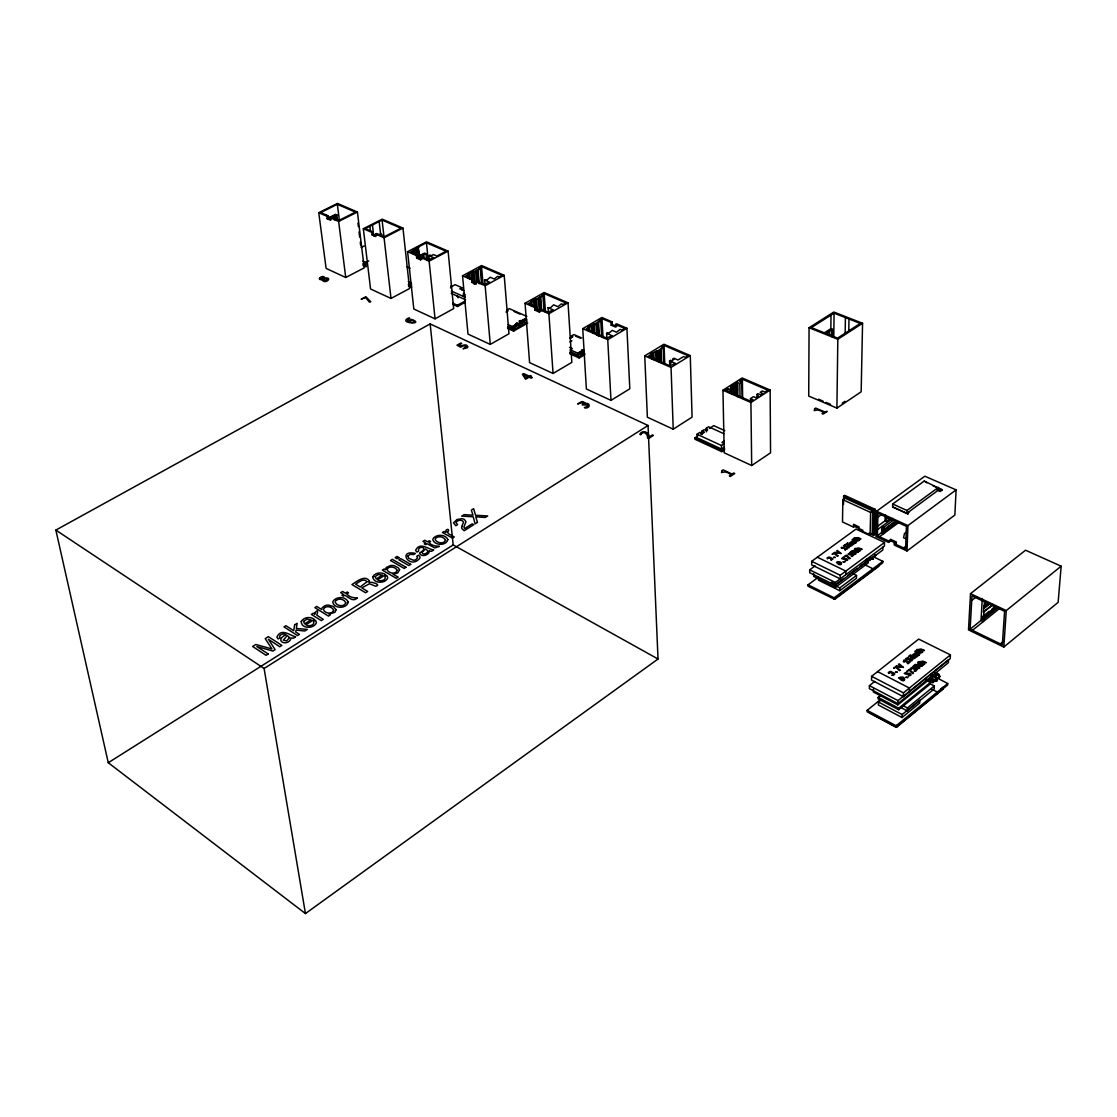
<?xml version="1.0" encoding="UTF-8"?>
<svg xmlns="http://www.w3.org/2000/svg" width="1117" height="1117" viewBox="0 0 1117 1117"><rect width="100%" height="100%" fill="white"/><g stroke="black" fill="none" stroke-linecap="round" stroke-linejoin="round"><path stroke-width="1.5" d="M809.071 327.728L808.722 396.074L836.912 408.124L861.165 391.788L862.561 323.288L833.813 312.034L809.071 327.728L837.82 339.275L862.561 323.288M817.77 577.671L808.038 584.819L808.038 586.23L834.692 599.354L878.772 566.333L878.828 564.504M815.117 565.886L809.699 569.852L809.685 572.7L835.293 585.322L882.835 549.983L882.919 547.135M811.696 561.32L811.682 564.895L840.179 578.843L840.235 575.255L884.496 542.457L856.013 529.095L811.696 561.32L840.235 575.255M813.665 573.552L813.651 576.386L835.614 587.235L868.202 562.968L868.272 560.148L860.118 566.207M938.852 677L939.928 676.148L938.866 675.687M818.552 577.377L818.524 580.198L839.789 590.711L856.432 578.271L856.488 575.45L851.936 573.23M829.47 334.918L828.884 331.232L832.737 329.417L832.668 336.287M823.857 333.145L830.853 328.663L831.006 315.106M831.383 336.454L831.453 329.585M831.997 336.706L832.081 329.836M833.785 337.111L834.078 313.151L860.285 323.427L837.541 338.116L811.333 327.602L834.078 313.151M882.863 561.348L834.134 597.804L834.12 599.229L882.821 562.759L882.863 561.348L873.243 556.685L871.791 557.76M836.912 408.124L837.82 339.275M835.293 585.322L835.334 582.46L884.399 546.018L884.496 542.457M835.614 587.235L835.656 584.386L843.81 578.327M839.789 590.711L839.83 587.877L856.488 575.45M845.178 333.048L845.415 317.605M853.472 527.084L853.528 524.306L859.043 526.889L858.987 529.667L870.101 534.861L872.223 533.298L872.768 510.902L844.997 498.154L842.846 499.676L842.497 521.946L853.472 527.084L855.608 525.535M843.503 504.465L843.642 496.116L844.703 495.362L875.281 509.366L874.639 534.568L873.578 535.35L869.026 533.214M848.78 331.023L848.976 319.001M845.792 574.683L845.848 571.094L817.323 557.229M866.457 562.158L866.527 559.31M870.101 534.861L870.632 512.452L872.768 510.902M869.71 559.394L869.766 558.528M880.461 699.647L867.169 710.328L867.127 711.794L896.099 727.265L947.663 684.986L947.733 683.52L933.868 676.274L935.264 675.115L933.84 676.693L934.943 677.251L936.353 676.106M871.051 558.458L871.065 557.565M874.737 681.426L869.431 685.643L869.361 688.644L897.914 703.626L948.375 662.702L948.528 659.714L898.012 700.61L897.845 704.883L873.368 692.037L873.452 689.063M873.578 535.35L874.206 510.134L875.281 509.366M871.609 676.33L871.511 680.071L903.29 696.645L950.232 658.625L950.413 654.883L918.677 639.092L871.609 676.33L903.416 692.861L903.29 696.645M876.594 511.237L875.937 536.453L888.615 542.373L890.738 540.81L890.78 539.413L896.434 542.052L894.312 543.63L894.27 545.026L907.018 550.988L954.853 515.049L956.096 489.888L924.848 476.205L876.594 511.237L907.926 525.604L956.096 489.888M890.78 539.413L888.657 540.977L877.376 535.713L877.962 513.289L906.432 526.358L905.636 548.922L894.312 543.63M873.745 557.062L872.447 557.676M877.376 535.713L881.62 532.586L881.788 526.484L883.659 527.35L893.307 520.271M897.565 521.918L883.812 532.055L882.137 531.273L882.193 529.332L883.589 529.975L895.988 520.857M880.796 695.291L878.157 697.413L878.116 698.893L898.654 709.714L930.349 683.925L930.419 682.445L926.021 680.197M881.201 699.884L878.493 702.062L878.409 705.009L902.033 717.519L919.668 703.096L919.78 700.136L902.131 714.545L902.033 717.519M883.589 529.975L883.659 527.35M883.812 532.055L883.756 533.591L881.62 532.586M877.627 526.247L885.055 520.801L885.236 514.797M885.055 520.801L886.395 521.416L886.493 517.981L887.261 518.344L887.303 516.948L885.907 516.305M888.615 542.373L888.657 540.977M908.987 511.754L907.884 513.946L893.642 507.481L892.623 506.839L892.706 504.004L924.234 481.05L942.357 489.916L940.291 491.438L937.135 490.042M896.099 727.265L896.155 725.785L947.733 683.52M869.878 712.911L896.63 727.181L896.7 725.254M898.654 709.714L898.71 708.22L930.419 682.445M892.623 506.839L906.864 513.317L938.35 490.14L938.475 487.319L906.962 510.469L906.864 513.317L907.884 513.946M907.018 550.988L907.926 525.604M901.293 707.773L907.283 710.915L907.395 707.941L934.329 685.964L930.349 683.925M909.252 691.8L909.392 688.044L877.585 671.596M928.548 680.113L927.417 680.518L928.506 679.429M929.581 680.644L928.436 681.049L929.526 679.946M928.827 681.244L929.916 680.155M928.799 680.365L927.417 680.518M930.601 681.161L929.456 681.565L930.615 680.77M929.651 678.396C932.416 678.913 932.43 685.573 933.267 681.719M929.847 681.761L930.936 680.672M930.796 681.286L929.456 681.565M931.019 676.79L931.145 673.788M931.829 679.052L931.801 679.667C927.11 677.6 933.784 680.016 932.695 682.264L933.156 681.901M931.773 678.187L932.458 678.326M932.569 673.844L932.444 676.818L897.845 704.883M932.639 678.396C927.836 673.649 936.367 680.923 930.824 677.447M933.463 681.384L933.505 680.435M933.84 676.693L934.943 677.251M934.329 685.964L934.203 688.924L907.283 710.915M934.831 680.253L934.887 679.304M936.618 675.799C933.156 674.556 938.266 674.542 935.697 674.961M938.531 675.324L936.004 674.054L938.531 675.324L938.657 674.403M937.819 678.117L939.313 677.335L938.545 674.235M970.505 593.672L968.495 629.89L1003.82 647.05L1058.134 602.328L1061.15 566.193L1025.546 550.22L970.505 593.672L1006.277 610.566L1061.15 566.193M970.114 629.206L971.985 595.892L1004.574 611.306L1002.34 644.83L970.114 629.206L981.005 620.452L982.304 598.517M937.721 678.633C933.672 680.532 942.72 676.609 938.908 675.925M998.095 607.62L983.449 619.39L982.429 618.902L982.569 616.584L989.229 611.236M993.222 604.66L983.491 611.948L983.714 608.179L989.048 603.906M988.266 602.719L984.259 605.917L984.496 602.119M983.449 619.39L983.323 621.555L981.005 620.452M982.569 616.584L983.588 617.073L983.895 612.144M983.714 608.179L984.259 605.917M1003.82 647.05L1006.277 610.566M929.693 680.435L928.897 679.625M910.983 669.223C912.226 667.142 914.781 669.963 915.647 670.465A3.84 2.402 4.3 0 1 914.669 670.996L914.278 671.108M935.543 679.722L937.233 678.312M888.825 673.286C890.081 671.191 892.623 674.012 893.474 674.528A3.826 2.402 3.9 0 1 892.497 675.059L892.092 675.171M904.17 661.85L904.421 660.915L908.065 662.758L907.311 663.358L908.051 663.735L910.146 662.06L904.114 659.924L903.332 661.543L904.086 661.92M827.543 558.598C829.4 557.006 830.531 558.989 831.746 559.645A3.491 2.066 1.6 0 1 830.839 560.106L832.947 559.1A1.606 0.949 1.7 0 0 832.57 558.5L829.596 557.16A1.424 0.838 1.6 0 0 828.591 557.076L827.069 557.928L827.474 558.654M938.629 675.199L934.231 672.699M934.678 676.12L934.273 675.408M940.709 689.189L943.376 687.011M896.63 727.181L943.293 688.924M1000.343 643.853L1003.96 640.893M927.138 679.387L926.398 679.778M928.436 681.049L929.93 679.974M934.971 676.804L936.367 675.673M937.023 675.562L936.814 675.52M903.416 692.861L950.413 654.883M972.446 630.323L999.282 608.709M991.896 609.1L994.549 606.964M983.337 616.961L995.331 607.327M983.588 617.073L995.568 607.453M982.429 618.902L997.062 607.131M984.119 608.36L989.453 604.088M983.491 611.948L992.818 604.479M983.798 605.693L987.805 602.496M971.734 600.457L976.607 596.59M903.541 547.944L906.725 545.557M869.515 560.008L868.942 559.003M847.887 575.297L857.395 568.218M873.312 556.783L875.267 555.903L875.281 554.646M906.571 531.985L904.449 533.563L903.583 537.724L906.697 539.162M879.526 536.718L898.892 522.435M877.543 529.598L892.818 518.4M882.137 531.273L895.904 521.15M886.395 521.416L890.486 518.414M930.936 681.873L927.655 679.848M877.864 517.241L881.592 514.518M305.444 913.566L658.025 659.016L648.055 425.493L430.157 323.916L55.85 530.086L108.265 762.729L305.444 913.566L264.101 668.483L55.85 530.086M842.218 403.167L844.997 401.282M751.685 465.524L770.548 452.818L770.144 390.028L742.163 377.965L722.95 390.224L724.221 452.804L751.685 465.524L750.931 402.511L770.144 390.028M932.081 678.591L931.899 677.684M702.146 434.499L702.048 430.994L704.478 432.111L702.342 433.494L699.912 432.377L697.022 434.248L697.12 437.766L721.54 449.048L724.43 447.135M697.762 436.007L694.858 437.892L694.9 439.218L721.75 451.659L721.722 450.319L724.626 448.392M721.75 451.659L724.654 449.732M724.025 441.075L721.903 442.472L724.361 443.603L721.47 445.515L721.54 449.048M750.526 402.022L750.498 398.601L753.486 396.661L756.055 397.778L758.471 396.214L756.963 394.413L757.005 397.82M756.963 394.413L758.038 393.715L760.593 394.832L762.729 393.449L760.16 392.332L762.311 390.95L764.88 392.053L767.798 390.168L742.372 379.194L739.454 381.037L741.967 382.126L742.191 397.415M702.048 430.994L704.157 429.64L706.572 430.743L707.62 430.059L706.251 428.272L706.475 431.846M706.251 428.272L708.611 426.75L723.886 433.717M700.666 434.122L703.57 432.237M709.365 428.481L713.721 425.647L724.779 430.673M731.998 394.022L731.886 387.222L730.63 386.677L733.031 385.142L737.681 384.876L737.876 396.772M673.23 429.193L692.079 417.13L690.264 355.583L663.945 344.245L644.746 355.876L647.371 417.227L673.23 429.193L671.052 367.423L690.264 355.583M829.512 331.484L826.119 333.271M731.733 393.84L731.649 388.73L730.141 389.693L727.628 388.59L725.282 390.084L750.722 401.24L753.053 399.718L750.498 398.601M731.886 387.222L730.378 388.185L731.649 388.73M737.681 384.876L735.168 383.773L737.304 382.419L739.817 383.508L741.967 382.126M108.265 762.729L453.181 544.928L658.025 659.016M264.101 668.483L648.055 425.493M612.074 321.878L601.895 317.493L582.739 328.649L586.369 388.981L610.985 400.375L629.806 388.8L626.916 328.286L616.626 323.846L615.593 324.447L615.718 327.113L611.181 325.145L611.041 322.478L612.074 321.878L612.214 324.544L611.181 325.145M669.781 365.985L669.586 360.819L671.862 360.693L673.998 359.381L672.797 358.85L673.872 358.208L677.977 359.995L683.534 356.574L685.335 357.356L687.988 355.723L664.07 345.39L661.418 347.01L663.205 347.778L663.777 363.179M653.627 359.465L653.347 352.609L658.974 350.333L659.379 360.609M651.993 359.283L651.783 354.145L650.555 353.6L653.585 352.721L653.864 359.576M651.783 354.145L648.237 356.295L669.767 365.734L675.506 363.416L669.586 360.819M663.205 347.778L658.974 350.333M583.339 351.115L580.184 351.813L580.309 353.712L583.451 353.014L583.339 351.115L581.426 350.249L583.744 350.235L583.87 352.134L582.571 351.548L582.46 349.649M569.698 352.469L579.109 356.714L584.777 353.363M582.739 328.649L607.746 339.638L626.916 328.286M553.069 373.469L571.834 362.355L568.022 302.805L544.147 292.528L525.06 303.252L529.584 362.606L553.069 373.469L548.894 313.723L539.134 309.437L540.195 308.823L547.819 312.174L553.432 310.023L548.07 307.678L548.433 312.83M569.782 353.74L579.178 357.985L584.847 354.634M606.894 338.409L606.629 333.327L607.69 332.698L608.835 333.201L612.242 330.367L616.5 332.21L620.13 329.361L621.848 330.101L624.71 328.412L615.593 324.447M570.34 349.844L577.81 353.209L580.505 351.953L580.631 353.866L577.936 355.122L570.466 351.743L570.34 349.844L572.393 348.63L569.544 347.359M571.29 338.032L571.164 336.147L573.915 334.541L581.72 338.004M592.973 333.048L592.582 326.108L591.507 326.723L589.511 325.857L588.464 326.471L589.636 326.974L586.104 329.04L606.573 338.018L612.256 335.784L606.629 333.327M611.041 322.478L601.965 318.596L599.103 320.258L600.792 320.998L601.644 336.58M569.754 337.851L572.574 336.203M598.279 336.147L597.609 324L596.324 324.754L594.384 323.902L591.228 325.522L592.582 326.108M600.792 320.998L595.794 323.218L597.609 324M569.921 341.928L571.918 340.755M873.452 556.936L875.267 555.847L874.108 556.741M548.894 313.723L568.022 302.805M516.948 323.064L517.087 324.935L518.316 325.494L520.927 323.79L520.787 321.919L520.368 324.321L520.215 322.45L518.176 323.609L516.948 323.064L515.914 323.651L516.822 325.857L514.783 327.016L514.63 325.131L516.668 323.986M523.301 319.741L524.068 321.878L523.301 319.741L525.409 318.54L526.945 319.225M508.012 324.558L512.27 326.485L514.937 325.27L515.091 327.141L512.424 328.356L508.165 326.429M520.787 321.919L519.014 321.137L523.915 320.007M534.987 310.163L539.316 312.062L540.391 311.461L536.048 309.549L534.987 310.163L534.792 307.524L525.06 303.252M523.454 321.612L525.562 320.411L527.098 321.096M548.07 307.678L550.555 307.692L553.655 304.829L557.942 306.686L561.376 303.852L563.01 304.564L565.872 302.944L544.174 293.576L541.326 295.181L542.932 295.879L544.021 311.224M520.243 320.439L520.382 322.31L522.03 323.036L524.068 321.878M507.523 327.183L513.485 329.878L526.219 322.631M490.279 344.399L508.975 333.76L504.2 275.299L481.553 265.539L462.55 275.815L467.995 334.095L490.279 344.399L485.155 285.729L475.898 281.666L476.121 284.263L472.016 282.447L471.779 279.864L462.55 275.815M507.635 328.44L513.583 331.135L527.727 323.078M534.792 307.524L535.867 306.924L536.048 309.549M535.867 306.924L528.313 303.615L531.832 301.632L530.715 301.143L531.762 300.557L534.736 300.794L535.225 307.622M534.736 300.794L533.437 300.236L536.579 298.686L538.436 299.482L539.706 298.77L540.572 310.721M506.783 312.034L506.629 310.177L509.366 308.641L526.833 316.39M506.029 312.034L508.137 310.847L506.629 310.177M542.932 295.879L537.989 298.03L539.706 298.77M435.058 318.848L453.67 308.599L448.099 251.116L426.512 241.817L407.593 251.688L413.807 309.004L435.058 318.848L429.137 261.141L420.313 257.273L420.578 259.814L421.64 259.256L421.374 256.715L420.313 257.273M452.943 304.424L457.509 306.491L465.147 302.302M485.155 285.729L504.2 275.299M452.818 303.196L457.384 305.262L465.021 301.073M484.946 283.453L484.638 279.99L486.942 279.948L490.195 277.253L494.245 279.013L497.707 276.304L499.257 276.988L502.105 275.424L481.525 266.544L478.69 268.08L480.226 268.75L481.595 284.263M464.365 293.101L463.346 293.659L464.714 294.274L464.937 296.717M464.714 294.274L462.675 295.377L464.965 296.41M471.779 279.864L472.84 279.292L473.077 281.875L475.814 283.076M462.103 290.127L461.866 287.683L459.841 288.786L463.723 290.518M472.016 282.447L473.077 281.875M475.898 281.666L476.959 281.093L484.178 284.263L489.721 282.21L484.638 279.99M472.84 279.292L465.691 276.15L469.196 274.251L468.135 273.791L469.168 273.232L472.044 273.442L472.826 282.084M472.044 273.442L470.815 272.911L473.929 271.431L475.688 272.199L476.959 271.515L477.881 281.875M450.458 287.907L451.477 287.348M480.226 268.75L475.325 270.803L476.959 271.515M391.006 298.448L409.548 288.535L402.958 228.077L382.182 219.155L363.332 228.706L370.565 288.982L391.006 298.448L384.066 237.767L375.563 234.053L375.857 236.567L372.087 234.919L371.793 232.406L363.332 228.706M429.137 261.141L448.099 251.116M429.235 259.06L428.886 255.639L429.947 255.081L431.33 255.681L433.438 254.578L436.901 256.086L446.06 251.241L426.443 242.78L418.093 247.136L419.769 256.296M407.593 251.688L416.404 255.556L417.465 254.997L410.637 252.009L414.128 250.18L414.491 253.587M425.996 253.713L420.76 255.528L422.715 256.379L421.444 257.036L419.029 255.975L424.53 253.07L425.996 253.713L426.68 260.443M416.404 255.556L416.669 258.097L417.73 257.538L421.64 259.256M417.828 257.901L416.92 249.412L413.108 249.747L414.128 250.18M418.847 247.471L415.761 248.896L416.92 249.412M345.739 277.491L364.184 267.898L357.412 212.021L337.474 203.434L318.75 212.691L326.108 268.401L345.739 277.491L338.633 221.417L330.478 217.829L330.8 220.3L327.183 218.709L326.862 216.251L318.75 212.691M362.927 261.057L365.804 262.355L368.75 260.833M361.112 247.485L364.058 245.991M384.066 237.767L402.958 228.077M372.087 234.919L375.661 235.478M375.563 234.053L376.624 233.523L384.164 236.818L400.961 228.203L382.084 220.077L365.315 228.58L372.855 231.875L373.148 234.375M377.923 235.366L380.59 233.998L382 234.612L380.269 234.612M371.793 232.406L372.855 231.875M873.857 556.28L874.737 555.847M872.349 557.411L873.229 556.964M870.702 558.626L871.581 558.193M868.761 560.064L869.64 559.631M338.633 221.417L357.412 212.021M869.557 560.217L869.989 557.969M327.183 218.709L330.646 219.253M337.529 220.021L336.873 214.925L332.908 216.07L333.801 216.461L334.234 219.854M330.478 217.829L331.526 217.312L338.772 220.482L355.457 212.146L337.348 204.327L320.691 212.565L327.909 215.735L328.23 218.192M333.801 216.461L328.887 217.647L335.533 214.338L336.873 214.925M326.862 216.251L327.909 215.735M936.144 678.899L937.135 678.494M934.398 680.309L935.39 679.904L932.346 681.97M908.428 675.841C912.757 673.411 904.993 674.654 904.281 673.369L906.892 672.197L905.552 673.272C906.976 674.64 909.727 671.764 910.927 674.5A2.192 1.368 4.3 0 1 910.746 675.296L908.358 675.897M909.713 661.166C913.999 658.779 906.292 660.007 905.594 658.737L908.191 657.592L906.864 658.639C908.275 659.979 910.983 657.145 912.184 659.84A2.164 1.354 4.2 0 1 912.017 660.636L909.643 661.208M847.049 548.098L848.278 546.813L843.363 546.031L845.15 544.733L844.522 545.948L845.597 546.548L847.51 545.85L849.353 546.939A1.983 1.159 1.9 0 1 849.171 547.623L846.993 548.14M845.374 560.664L846.616 559.366L841.673 558.584L843.475 557.257L844.103 557.565L842.832 558.486L843.921 559.1L845.834 558.388L847.705 559.505A1.997 1.173 2 0 1 847.524 560.189L845.318 560.706M931.494 677.935L932.29 677.824M875.169 555.4L875.84 555.079L874.862 554.66M934.482 680.825L935.892 679.331M870.548 559.072L872.182 557.858M869.584 559.91C871.19 559.589 867.644 562.186 868.481 559.031M830.853 328.663L832.737 329.417M818.51 399.174L823.034 401.115M826.063 402.399L830.601 404.34M612.214 324.544L616.752 326.513M428.886 255.639L433.745 257.762L428.258 259.744L421.374 256.715M325.913 215.204L327.113 215.735M644.746 355.876L671.052 367.423M722.95 390.224L750.931 402.511M416.669 258.097L420.578 259.814M932.89 485.755L942.357 489.916M575.562 336.063L580.268 338.158M461.866 287.683L455.108 284.681L451.757 286.497L450.765 286.05M571.164 336.147L572.756 336.859L570.019 337.809M514.002 311.461L519.963 314.114M407.007 266.851L410.107 268.234M451.366 291.076L465.342 297.331M451.226 293.352L465.58 299.789M516.068 325.522L516.822 325.857M408.277 281.47L411.279 282.824L411.545 285.254L408.543 283.9M363.22 263.444L366.097 264.757L365.804 262.355M892.706 504.004L906.962 510.469M408.305 284.793L411.461 286.231L411.587 287.446L408.445 286.008M362.955 264.324L365.985 265.692L366.125 266.893L363.095 265.511M843.642 496.116L874.206 510.134M842.846 499.676L870.632 512.452M697.022 434.248L721.47 445.515M694.858 437.892L721.722 450.319M890.738 540.81L896.393 543.448M853.863 526.121L862.966 530.38M855.706 542.778L852.02 541.256L849.646 542.876L853.234 544.593L850.945 542.667L854.198 543.895L851.88 541.954L855.147 543.183L856.46 542.234L855.454 541.48L858.554 540.698L852.732 539.204L852.076 539.679L855.831 542.68M874.848 555.512L875.784 555.568L875.644 554.591M871.483 557.509L873.438 558.64L870.506 558.235M871.469 557.928L873.424 559.058L870.492 558.654M864.265 564.546L872.991 568.735M809.699 569.852L835.334 582.46M831.257 582.222L835.656 584.386M835.265 585.629L839.83 587.877M808.038 584.819L834.134 597.804M918.942 655.037L914.837 653.236L912.324 655.107L916.317 657.131L916.917 656.656L913.734 654.869L917.336 656.321L917.937 655.847L914.725 654.045L918.356 655.511L919.738 654.394L918.607 653.515L921.972 652.621L915.535 650.834L914.837 651.393L919.082 654.925M936.032 672.881L938.727 674.249L935.781 672.825M934.147 675.771L936.353 676.902M935.194 678.996C939.774 679.457 935.823 682.501 934.161 679.834M935.18 679.429C939.802 679.834 935.697 683.004 934.147 680.267M931.676 678.508L933.938 680.239L933.812 681.97L932.555 681.901M931.746 678.996L933.044 679.681M910.913 669.278L910.425 668.441L912.044 667.449A1.564 0.977 4.3 0 1 913.148 667.561L916.471 669.139A1.759 1.103 4.4 0 1 916.931 669.851L915.689 671.275L914.209 671.163M931.48 689.077L937.303 692.065M888.755 673.342L888.28 672.49L889.914 671.499A1.564 0.977 3.9 0 1 891.017 671.61L894.312 673.202A1.759 1.103 4 0 1 894.759 673.9L893.502 675.338L892.022 675.226M869.431 685.643L898.012 700.61M903.402 705.846L907.395 707.941M878.157 697.413L898.71 708.22M878.493 702.062L902.131 714.545M867.169 710.328L896.155 725.785M938.35 490.14L940.291 491.438M924.234 481.05L926.845 482.795M337.348 204.327L339.498 221.32M336.091 215.316L336.734 220.412M335.184 214.925L335.84 220.021M357.957 223.121L358.375 226.583M359.018 231.791L359.646 236.986M360.274 242.18L360.693 245.642M372.45 224.964L373.72 235.869M369.922 226.248L370.369 229.99M382.084 220.077L384.066 237.404M379.152 221.557L380.59 233.998M415.873 249.957L416.418 255.053M414.142 249.203L414.686 254.299M413.067 250.739L413.43 254.131M423.832 254.844L424.181 258.222M430.157 323.916L453.181 544.928M422.854 254.425L423.217 257.79M418.247 248.616L418.875 254.494M417.87 247.792L419.126 258.069M426.443 242.78L428.188 259.73M456.937 295.921L458.263 297.68L458.138 296.452M457.384 305.262L457.509 306.491M472.924 271.766L474.027 283.858M470.983 274.014L471.444 279.208M469.168 273.232L469.671 279.432M468.135 274.824L468.442 278.287M467.618 274.6L467.939 278.063M478.048 269.923L479.277 283.732M477.434 269.658L478.509 281.735M475.688 272.199L476.624 282.559M473.929 271.431L475.018 283.509M473.133 271.864L474.222 283.941M481.525 266.544L483.047 283.774M512.27 326.485L512.424 328.356M518.176 323.609L518.316 325.494M515.663 324.558L515.817 326.429M513.918 325.857L514.071 327.728M513.611 325.717L513.764 327.588M513.485 329.878L513.583 331.135M521.876 321.165L522.03 323.036M525.409 318.54L525.562 320.411M533.661 301.395L534.038 306.519M531.762 300.557L532.139 305.681M530.77 302.232L531.022 305.653M538.436 299.482L539.316 312.062M536.579 298.686L537.445 310.624M535.783 299.133L536.523 309.367M535.56 299.035L536.314 309.269M544.174 293.576L545.501 312.313M540.754 297.108L541.731 310.749M540.097 296.829L541.089 310.47M577.81 353.209L577.936 355.122M582.334 351.701L582.446 353.614M581.217 351.199L581.329 353.112M579.486 352.567L579.597 354.466M579.151 352.427L579.276 354.326M579.109 356.714L579.178 357.985M588.561 327.602L588.771 331.079M588.226 327.449L588.436 330.925M593.574 324.363L594.076 333.034M593.35 324.265L593.853 332.936M591.507 326.723L591.815 331.931M589.511 325.857L589.818 331.065M598.6 322.268L599.368 336.133M597.93 321.975L598.698 335.84M596.324 324.754L596.911 335.156M594.384 323.902L594.872 332.573M601.965 318.596L602.998 337.627M607.746 339.638L610.985 400.375M652.51 353.363L652.719 358.515M650.708 354.787L650.848 358.222M650.471 354.689L650.611 358.124M658.458 351.799L658.848 362.076M657.913 350.989L658.318 361.266M657.047 350.612L657.452 360.889M655.484 351.324L656.056 359.981M664.07 345.39L664.769 364.198M661.11 349.049L661.627 362.746M660.51 348.783L661.041 362.48M670.661 360.163L670.786 363.611M727.628 388.59L727.684 391.983M734.288 385.686L734.428 394.189M733.031 385.142L733.171 393.631M730.141 389.693L730.211 393.086M739.817 383.508L740.026 397.093M737.304 382.419L737.429 390.908M736.62 385.547L736.787 395.753M735.363 385.002L735.531 395.195M742.372 379.194L742.637 398.378M399.579 569.712L397.68 572.965L393.016 574.124L398.155 577.126L396.298 578.313L382.335 570.131L384.136 569L385.463 569.768L386.231 567.506L390.503 565.551A6.283 3.742 -7.3 0 1 394.315 565.76L398.183 567.757L399.579 569.712M584.917 402.93L584.624 403.907C589.72 401.603 591.34 407.97 585.448 408.068L584.414 407.579L587.291 406.476L587.919 405.038L582.208 404.94C586.118 401.268 578.676 403.391 577.643 404.005L581.399 401.687A2.765 1.48 -3.5 0 1 583.325 401.813L584.917 402.93M898.85 677.824C905.692 686.103 907.367 673.914 898.85 677.824M447.861 539.553C446.437 545.878 435.002 545.85 432.893 539.902A6.074 3.56 -6.2 0 1 434.08 537.5C437.976 534.121 445.585 534.526 447.861 539.553M414.267 321.333C410.344 325.606 408.082 317.033 414.267 321.333M289.54 637.556L286.636 640.893L283.271 640.125L287.292 635.587L289.54 637.556M336.063 609.77L334.974 612.284L328.998 614.168L330.269 614.964L328.468 616.095L314.84 607.62L316.725 606.447L321.64 609.491L322.073 607.871L324.712 605.847A5.78 3.505 -8.8 0 1 328.37 605.051L333.452 606.531L336.063 609.77M407.202 319.602L408.668 321.347L410.107 319.797A2.765 1.382 -6.2 0 1 411.978 319.462C425.675 325.033 396.521 323.316 408.934 317.898L409.771 318.289L407.202 319.602M397.135 570.34C396.032 574.794 388.604 573.384 387.096 569.768L387.138 569.084C389.386 565.579 395.572 566.808 397.135 570.34M836.549 562.423C842.064 568.944 843.684 559.366 836.549 562.423M285.784 634.721C272.911 641.409 288.745 647.274 291.118 637.919L293.436 638.212L295.684 636.774C290.127 635.755 281.386 627.391 276.876 637.109L278.161 638.98L280.018 637.821C277.728 635.266 284.151 632.459 285.784 634.721M429.361 551.044C429.263 555.428 420.858 557.537 419.531 553.069C430.548 546.506 416.85 545.403 418.666 551.002L416.976 552.077L415.58 550.388C419.741 541.41 428.258 549.299 433.675 549.983L431.623 551.281L429.361 551.044M841.408 547.47C841.059 549.969 843.852 546.436 845.499 549.466L844.787 549.983L847.412 548.852L841.408 547.47M906.013 677.223L907.702 677.558L906.013 677.223M314.84 612.87L314.938 614.322L313.235 613.247L311.378 614.406L321.291 620.605L323.246 619.377L316.739 615.076C317.94 612.367 318.471 608.304 314.84 612.87M895.597 671.862L897.272 672.197L895.597 671.862M814.684 408.738L814.223 410.609C816.918 409.799 819.278 409.506 823.62 412.564L822.042 413.625L823.131 414.1L827.194 411.363L824.611 411.908L815.689 408.068L814.684 408.738M348.197 602.189C346.689 608.765 334.639 609.072 332.824 602.496A6.297 3.812 -8.5 0 1 334.192 599.913C338.144 596.352 346.242 596.701 348.197 602.189M322.255 279.948C324.977 284.849 333.522 277.142 324.991 278.007C323.246 273.47 314.715 280.856 322.645 279.459L322.255 279.948M850.903 554.353L852.955 554.884A1.606 0.949 2 0 1 853.36 555.484L851.252 556.475A3.505 2.052 2 0 0 852.159 556.015C851.866 553.823 845.653 555.303 848.962 553.46A1.424 0.838 2 0 1 849.981 553.543L850.903 554.353M447.372 531.804L448.503 533.744L454.298 536.956L452.511 538.073L442.458 532.502L444.147 531.441L445.878 532.404L446.004 530.24C447.791 528.09 450.221 530.407 447.372 531.804M843.126 561.865L844.675 561.963L843.126 561.865M833.785 557.341L835.321 557.439L833.785 557.341M407.775 556.098L408.724 558.277L413.206 560.162A3.072 1.815 -6.8 0 0 415.664 559.785L417.576 557.886L416.739 556.308L418.512 555.191L419.713 556.517A5.11 3.03 -6.8 0 1 419.671 558.458C409.73 569.963 396.856 549.396 415.412 553.418L413.625 554.535L410.134 554.325L407.775 556.098M722.071 470.592L721.47 472.617C724.249 471.793 726.595 471.318 731.021 474.767L729.317 475.912L730.406 476.428L734.763 473.496L733.674 472.98L732.068 474.069L723.146 469.866L722.071 470.592M366.948 581.775L360.26 586.983L355.611 584.191C358.32 582.488 364.142 577.349 366.948 581.775M372.841 576.749C373.022 583.772 385.658 583.94 387.781 577.81L386.845 575.562L385.002 576.707C386.733 580.491 379.752 581.831 377.518 579.793L385.672 574.683C381.832 571.89 375.256 572.393 372.841 576.749M294.623 624.878L293.743 630.728L285.896 625.715L283.997 626.902L297.527 635.559L299.44 634.358L295.712 631.985L296.103 630.128L304.773 631.007L307.287 629.416L296.34 628.466L297.15 623.3L294.623 624.878M899.813 677.796C901.559 681.286 903.011 677.558 899.911 677.656M301.241 621.513C301.031 628.969 314.254 629.039 316.404 622.672L315.553 620.298L313.626 621.513C315.231 625.422 308.222 626.902 305.849 624.738L314.408 619.377C310.484 616.319 303.754 617.073 301.241 621.513M461.768 526.568L461.88 528.606L464.169 530.743L473.817 524.669L472.212 523.803L464.546 528.62L463.96 526.847L465.984 521.709L464.407 519.475A5.878 3.421 -5.8 0 0 461.642 518.707L456.965 519.531L453.474 522.882L455.82 525.758L457.621 524.641L455.931 522.742L457.286 521.025L459.939 520.187L462.536 520.731L463.513 522.211L461.768 526.568M375.144 576.637L376.234 578.969L382.419 575.101L378.216 574.515L375.144 576.637M466.473 346.829L463.066 348.797L467.171 347.82A3.742 1.927 -5.5 0 0 467.841 346.661C465.901 342.374 461.056 347.582 458.668 345.069L461.628 343.408L460.804 343.031L456.951 345.195L460.651 347.219L463.848 345.614L466.473 346.829M303.587 621.401L304.578 623.872L311.071 619.809L306.812 619.181L303.587 621.401M837.429 562.396C839.202 565.649 839.984 561.642 837.429 562.396M445.585 540.279C443.812 544.314 437.18 543.225 435.281 539.776A3.365 1.969 -6.2 0 1 435.798 538.143C438.702 535.49 444.105 536.774 445.585 540.279M921.05 661.627L918.425 661.711L924.038 664.559L924.667 664.057L921.804 661.864L926.286 662.744L922.81 661.124L921.05 661.627M919.347 649.466L916.736 649.563L922.307 652.356L922.921 651.853L920.087 649.703L924.527 650.569L921.078 648.977L919.347 649.466M422.044 552.343C422.226 555.54 428.244 553.543 427.811 550.723L425.493 548.95L422.044 552.343M345.823 602.957C343.98 607.145 337.027 606.224 335.268 602.37A3.491 2.108 -8.5 0 1 335.924 600.611C338.87 597.804 344.581 599.131 345.823 602.957M904.281 679.527C902.005 681.188 901.489 675.659 904.281 679.527M857.409 548.419L855.008 548.503L860.034 550.904L860.635 550.472L858.079 548.615L862.156 549.341L859.029 547.972L857.409 548.419M856.264 538.003L853.863 538.101L858.875 540.46L859.462 540.028L856.934 538.199L860.97 538.925L857.87 537.57L856.264 538.003M333.662 610.622C331.777 614.629 324.488 613.456 323.399 609.477C324.935 604.967 332.88 606.363 333.662 610.622M841.464 563.848C839.412 565.3 838.993 560.539 841.464 563.848M369.266 581.524L368.903 582.418C371.556 581.538 381.791 584.68 375.843 586.299L369.434 583.786L361.81 587.905L367.688 591.438L365.58 592.75L351.939 584.554C356.295 581.985 364.533 574.529 369.238 580.672L369.266 581.524M320.425 277.896L322.743 278.957A1.703 0.81 -7.4 0 0 323.888 278.147L322.757 277.323L320.425 277.896M641.437 433.703L640.823 434.792L639.776 434.304C641.968 429.487 649.508 431.874 648.893 437.194L652.426 434.932L653.417 435.393L648.586 438.478L647.609 438.004C647.986 434.764 644.314 430.422 641.437 433.703M327.518 279.683L325.396 280.772L323.385 279.822A1.871 0.894 -7.3 0 1 325.48 278.733L327.518 279.683M918.76 667.868L917.211 668.79L919.528 668.245A2.178 1.354 4.4 0 0 919.696 667.449C918.481 664.741 915.758 667.589 914.334 666.235L915.661 665.173L914.963 664.824L913.064 666.332L918.76 667.868M914.153 657.941L912.617 658.848L914.921 658.318A2.164 1.34 4.2 0 0 915.088 657.522C913.888 654.841 911.179 657.662 909.769 656.335L911.095 655.274L910.397 654.925L908.512 656.419L914.153 657.941M855.091 553.781L853.653 554.577L855.776 554.102A1.983 1.173 2.1 0 0 855.971 553.418L854.1 552.315L852.187 553.013L851.112 552.412L851.726 551.184L849.939 552.496L855.091 553.781M851.224 545.291L849.786 546.087L851.908 545.613A1.983 1.159 1.9 0 0 852.089 544.942L850.246 543.853L848.334 544.538L847.258 543.951L847.887 542.736L846.114 544.035L851.224 545.291M439.302 546.381L434.722 547.902L427.085 543.742L425.633 544.649L424.251 543.867L425.717 542.96L422.924 541.396L424.753 540.251L427.546 541.829L429.249 540.754L430.631 541.522L428.914 542.597C432.167 546.073 435.937 546.045 439.302 546.381M357.161 598.042C353.363 602.426 348.267 597.134 344.818 595.193L343.282 596.157L341.928 595.319L343.464 594.356L340.699 592.68L342.626 591.479L345.39 593.155L347.205 592.024L348.56 592.848L346.759 593.979C349.956 597.763 353.782 597.665 357.161 598.042M913.399 673.104L912.715 673.649L909.308 670.27L906.948 671.233L909.28 669.376L913.399 673.104M921.832 666.318L915.437 664.433L919.919 665.592L917.769 664.057L921.092 664.671L917.699 662.632L918.328 662.116L923.298 665.146L919.277 664.489L921.832 666.318M918.83 652.426L918.034 653.054L916.01 651.504L918.83 652.426M900.037 670.116L899.353 670.661L895.988 667.296L893.628 668.259L895.96 666.402L900.037 670.116M903.416 667.421L896.281 666.137L902.005 667.156L898.473 664.392L899.171 663.847L903.416 667.421M850.009 558.291L849.367 558.765L846.379 555.889L844.187 556.741L846.365 555.121L850.009 558.291M857.968 552.44L852.173 550.863L856.236 551.826L854.31 550.513L857.339 551.016L854.31 549.299L854.896 548.852L859.336 551.421L855.692 550.89L857.968 552.44M855.692 540.544L854.938 541.089L853.137 539.776L855.692 540.544M837.904 555.819L837.261 556.294L834.287 553.432L832.095 554.269L834.287 552.664L837.904 555.819M841.073 553.501L834.594 552.44L839.789 553.278L836.661 550.932L837.317 550.458L841.073 553.501M268.234 653.99L266.097 655.33L252.624 646.464L255.821 644.467L271.934 648.963L265.218 638.617L268.359 636.662L281.861 645.417L279.753 646.743L268.401 639.301L275.117 649.647L272.911 651.043L256.798 646.548L268.234 653.99M406.071 567.282L404.228 568.441L390.517 560.511L392.36 559.352L406.071 567.282M410.707 564.364L408.836 565.551L398.867 559.799L400.738 558.626L410.707 564.364M477.476 522.379L475.13 523.845L473.175 516.78L461.656 516.152L464.086 514.644L472.994 515.202L471.346 510.12L473.65 508.682L475.577 515.286L487.696 515.942L485.295 517.45L475.744 516.808L477.476 522.379M398.881 557.565L397.01 558.723L395.125 557.634L396.996 556.461L398.881 557.565M532.139 377.546L531.078 378.174L529.011 377.197L525.562 379.235L522.407 374.293L523.636 373.567L529.207 376.178L530.338 375.507L531.203 375.912L530.072 376.583L532.139 377.546M528.215 376.792L525.73 378.244L523.831 374.74L528.215 376.792M370.607 301.59L369.49 302.176L365.594 297.611L361.14 299.216L365.887 296.717L370.607 301.59"/></g></svg>
